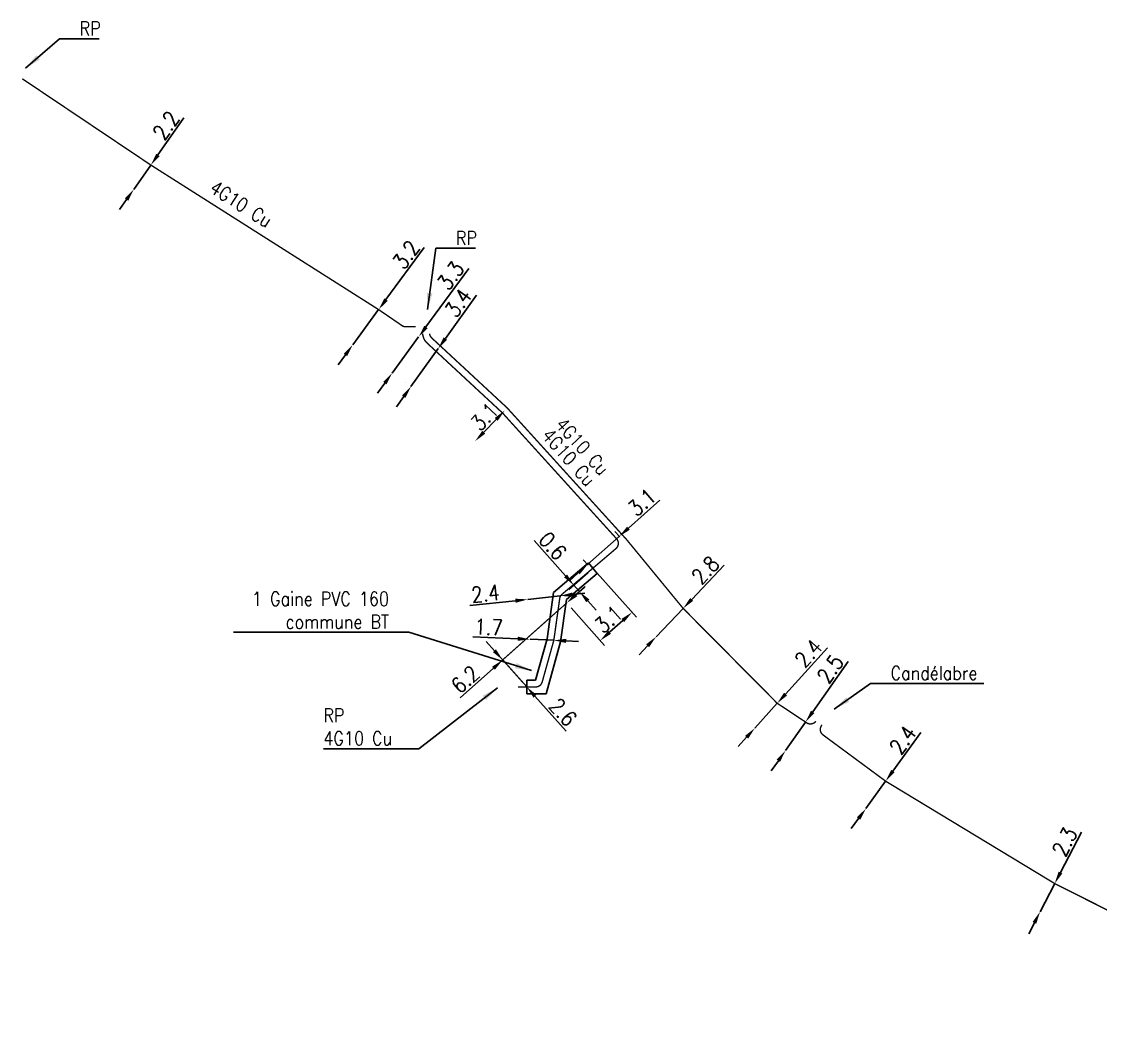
# Model space of a CAD drawing. Header units: millimetres. Extents: x 257011 to 257981, y 142997 to 144000.
# Drawn here: x 257634.7 to 257713, y 143506.4 to 143580 of the extents above; entities that cross this region are included whole.
import ezdxf
from ezdxf.enums import TextEntityAlignment as Align

# ---------------------------------------------------------------- set-up
doc = ezdxf.new("R2010")
doc.units = ezdxf.units.MM
doc.header["$PDMODE"] = 34
doc.linetypes.add('B_ST_Al', pattern=[2000, 1000, 1000])
doc.linetypes.add('E_ST_Cu', pattern=[2000, 1000, 1000])
doc.layers.get('DEFPOINTS').update_dxf_attribs({"linetype": 'CONTINUOUS'})
doc.layers.add('E_110', color=1, linetype='CONTINUOUS')
doc.layers.add('E_400', color=7, linetype='CONTINUOUS')
doc.styles.get("Standard").update_dxf_attribs({"font": 'romans.shx', "width": 0.85})
doc.dimstyles.get("Standard").update_dxf_attribs({"dimtxt": 1.5, "dimasz": 1.2, "dimexe": 0.625, "dimexo": 0.625, "dimgap": 0.25, "dimtad": 1, "dimdec": 1, "dimzin": 0, "dimdsep": 46, "dimtxsty": 'Standard', "dimcen": -0.5, "dimadec": 0, "dimazin": 0, "dimtfac": 1, "dimtdec": 1, "dimtmove": 0, "dimatfit": 3, "dimfxl": 0, "dimtolj": 1, "dimtzin": 0, "dimarcsym": 0})

# ---------------------------------------------------------------- blocks, each defined once
blk = doc.blocks.new('*D224')
at = {"layer": 'DEFPOINTS', "color": 0, "linetype": 'Continuous', "transparency": 16777216}
for p in [(257644.1, 143569.628), (257642.856, 143567.861), (257642.856, 143567.861)]:
    blk.add_point(p, dxfattribs=at)
at = {"layer": 'E_110', "color": 0, "linetype": 'Continuous', "lineweight": -2, "transparency": 16777216}
for p, q in [((257644.618, 143570.364), (257646.505, 143573.045)), ((257642.856, 143567.861), (257644.1, 143569.628)), ((257642.338, 143567.125), (257641.82, 143566.389))]:
    blk.add_line(p, q, dxfattribs=at)
at = {"layer": 'E_110', "color": 0, "linetype": 'Continuous', "transparency": 16777216}
for points in [[(257644.495, 143570.45), (257644.741, 143570.278), (257644.1, 143569.628)], [(257642.215, 143567.211), (257642.461, 143567.038), (257642.856, 143567.861)]]:
    blk.add_solid(points, dxfattribs=at)
at = {"layer": 'E_110', "color": 0, "linetype": 'Continuous', "transparency": 16777216, "insert": (257645.207, 143572.504), "char_height": 1.125, "attachment_point": 5, "rotation": 54.85624}
blk.add_mtext('\\A1;2.2', dxfattribs=at)
blk = doc.blocks.new('*D225')
at = {"layer": 'DEFPOINTS', "color": 0, "linetype": 'Continuous', "transparency": 16777216}
for p in [(257660.633, 143559.133), (257658.754, 143556.569), (257658.754, 143556.569)]:
    blk.add_point(p, dxfattribs=at)
at = {"layer": 'E_110', "color": 0, "linetype": 'Continuous', "lineweight": -2, "transparency": 16777216}
for p, q in [((257661.165, 143559.859), (257663.934, 143563.637)), ((257658.754, 143556.569), (257660.633, 143559.133)), ((257658.222, 143555.844), (257657.69, 143555.118))]:
    blk.add_line(p, q, dxfattribs=at)
at = {"layer": 'E_110', "color": 0, "linetype": 'Continuous', "transparency": 16777216}
for points in [[(257661.044, 143559.948), (257661.286, 143559.77), (257660.633, 143559.133)], [(257658.101, 143555.932), (257658.343, 143555.755), (257658.754, 143556.569)]]:
    blk.add_solid(points, dxfattribs=at)
at = {"layer": 'E_110', "color": 0, "linetype": 'Continuous', "transparency": 16777216, "insert": (257662.626, 143563.121), "char_height": 1.125, "attachment_point": 5, "rotation": 53.76361}
blk.add_mtext('\\A1;3.2', dxfattribs=at)
blk = doc.blocks.new('*D226')
at = {"layer": 'DEFPOINTS', "color": 0, "linetype": 'Continuous', "transparency": 16777216}
for p in [(257663.536, 143557.148), (257661.613, 143554.524), (257661.613, 143554.524)]:
    blk.add_point(p, dxfattribs=at)
at = {"layer": 'E_110', "color": 0, "linetype": 'Continuous', "lineweight": -2, "transparency": 16777216}
for p, q in [((257664.068, 143557.874), (257667.174, 143562.112)), ((257661.613, 143554.524), (257663.536, 143557.148)), ((257661.081, 143553.798), (257660.549, 143553.072))]:
    blk.add_line(p, q, dxfattribs=at)
at = {"layer": 'E_110', "color": 0, "linetype": 'Continuous', "transparency": 16777216}
for points in [[(257663.947, 143557.963), (257664.189, 143557.785), (257663.536, 143557.148)], [(257660.96, 143553.887), (257661.202, 143553.71), (257661.613, 143554.524)]]:
    blk.add_solid(points, dxfattribs=at)
at = {"layer": 'E_110', "color": 0, "linetype": 'Continuous', "transparency": 16777216, "insert": (257665.866, 143561.596), "char_height": 1.125, "attachment_point": 5, "rotation": 53.76361}
blk.add_mtext('\\A1;3.3', dxfattribs=at)
blk = doc.blocks.new('*D227')
at = {"layer": 'DEFPOINTS', "color": 0, "linetype": 'Continuous', "transparency": 16777216}
for p in [(257664.953, 143556.302), (257662.981, 143553.546), (257662.981, 143553.546)]:
    blk.add_point(p, dxfattribs=at)
at = {"layer": 'E_110', "color": 0, "linetype": 'Continuous', "lineweight": -2, "transparency": 16777216}
for p, q in [((257665.477, 143557.034), (257667.726, 143560.178)), ((257662.981, 143553.546), (257664.953, 143556.302)), ((257664.572, 143556.575), (257664.572, 143556.575)), ((257662.6, 143553.818), (257662.6, 143553.818)), ((257662.457, 143552.814), (257661.934, 143552.082))]:
    blk.add_line(p, q, dxfattribs=at)
at = {"layer": 'E_110', "color": 0, "linetype": 'Continuous', "transparency": 16777216}
for points in [[(257665.355, 143557.121), (257665.599, 143556.947), (257664.953, 143556.302)], [(257662.335, 143552.901), (257662.579, 143552.726), (257662.981, 143553.546)]]:
    blk.add_solid(points, dxfattribs=at)
at = {"layer": 'E_110', "color": 0, "linetype": 'Continuous', "transparency": 16777216, "insert": (257666.41, 143559.628), "char_height": 1.125, "attachment_point": 5, "rotation": 54.41912}
blk.add_mtext('\\A1;3.4', dxfattribs=at)
blk = doc.blocks.new('*D228')
at = {"layer": 'DEFPOINTS', "color": 0, "linetype": 'Continuous', "transparency": 16777216}
for p in [(257669.792, 143551.814), (257667.637, 143549.583), (257667.637, 143549.583)]:
    blk.add_point(p, dxfattribs=at)
at = {"layer": 'E_110', "color": 0, "linetype": 'Continuous', "lineweight": -2, "transparency": 16777216}
blk.add_line((257669.167, 143551.167), (257668.263, 143550.231), dxfattribs=at)
at = {"layer": 'E_110', "color": 0, "linetype": 'Continuous', "transparency": 16777216}
for points in [[(257669.059, 143551.271), (257669.275, 143551.062), (257669.792, 143551.814)], [(257668.155, 143550.335), (257668.37, 143550.126), (257667.637, 143549.583)]]:
    blk.add_solid(points, dxfattribs=at)
at = {"layer": 'E_110', "color": 0, "linetype": 'Continuous', "transparency": 16777216, "insert": (257668.316, 143551.366), "char_height": 1.125, "attachment_point": 5, "rotation": 45.99081}
blk.add_mtext('\\A1;3.1', dxfattribs=at)
blk = doc.blocks.new('*D229')
at = {"layer": 'DEFPOINTS', "color": 0, "linetype": 'Continuous', "transparency": 16777216}
for p in [(257678.439, 143542.278), (257675.797, 143540.624), (257676.144, 143540.234)]:
    blk.add_point(p, dxfattribs=at)
at = {"layer": 'E_110', "color": 0, "linetype": 'Continuous', "lineweight": -2, "transparency": 16777216}
for p, q in [((257678.764, 143543.265), (257681.038, 143545.289)), ((257678.127, 143542.628), (257677.78, 143543.017)), ((257675.797, 143540.624), (257678.092, 143542.667)), ((257675.832, 143540.585), (257675.486, 143540.974)), ((257675.125, 143540.025), (257674.453, 143539.427))]:
    blk.add_line(p, q, dxfattribs=at)
at = {"layer": 'E_110', "color": 0, "linetype": 'Continuous', "transparency": 16777216}
for points in [[(257678.665, 143543.377), (257678.864, 143543.153), (257678.092, 143542.667)], [(257675.025, 143540.137), (257675.225, 143539.913), (257675.797, 143540.624)]]:
    blk.add_solid(points, dxfattribs=at)
at = {"layer": 'E_110', "color": 0, "linetype": 'Continuous', "transparency": 16777216, "insert": (257679.753, 143545.149), "char_height": 1.125, "attachment_point": 5, "rotation": 41.6803}
blk.add_mtext('\\A1;3.1', dxfattribs=at)
blk = doc.blocks.new('*D230')
at = {"layer": 'DEFPOINTS', "color": 0, "linetype": 'Continuous', "transparency": 16777216}
for p in [(257682.733, 143537.444), (257680.774, 143535.385), (257680.774, 143535.385)]:
    blk.add_point(p, dxfattribs=at)
at = {"layer": 'E_110', "color": 0, "linetype": 'Continuous', "lineweight": -2, "transparency": 16777216}
for p, q in [((257683.353, 143538.096), (257685.707, 143540.571)), ((257680.774, 143535.385), (257682.733, 143537.444)), ((257680.154, 143534.732), (257679.533, 143534.08))]:
    blk.add_line(p, q, dxfattribs=at)
at = {"layer": 'E_110', "color": 0, "linetype": 'Continuous', "transparency": 16777216}
for points in [[(257683.245, 143538.199), (257683.462, 143537.993), (257682.733, 143537.444)], [(257680.045, 143534.836), (257680.262, 143534.629), (257680.774, 143535.385)]]:
    blk.add_solid(points, dxfattribs=at)
at = {"layer": 'E_110', "color": 0, "linetype": 'Continuous', "transparency": 16777216, "insert": (257684.344, 143540.226), "char_height": 1.125, "attachment_point": 5, "rotation": 46.43278}
blk.add_mtext('\\A1;2.8', dxfattribs=at)
blk = doc.blocks.new('*D231')
at = {"layer": 'DEFPOINTS', "color": 0, "linetype": 'Continuous', "transparency": 16777216}
for p in [(257689.564, 143530.554), (257687.942, 143528.756), (257687.942, 143528.756)]:
    blk.add_point(p, dxfattribs=at)
at = {"layer": 'E_110', "color": 0, "linetype": 'Continuous', "lineweight": -2, "transparency": 16777216}
for p, q in [((257690.167, 143531.222), (257693.205, 143534.591)), ((257687.942, 143528.756), (257689.564, 143530.554)), ((257687.339, 143528.088), (257686.737, 143527.419))]:
    blk.add_line(p, q, dxfattribs=at)
at = {"layer": 'E_110', "color": 0, "linetype": 'Continuous', "transparency": 16777216}
for points in [[(257690.055, 143531.323), (257690.278, 143531.122), (257689.564, 143530.554)], [(257687.228, 143528.188), (257687.451, 143527.987), (257687.942, 143528.756)]]:
    blk.add_solid(points, dxfattribs=at)
at = {"layer": 'E_110', "color": 0, "linetype": 'Continuous', "transparency": 16777216, "insert": (257691.836, 143534.193), "char_height": 1.125, "attachment_point": 5, "rotation": 47.9499}
blk.add_mtext('\\A1;2.4', dxfattribs=at)
blk = doc.blocks.new('*D232')
at = {"layer": 'DEFPOINTS', "color": 0, "linetype": 'Continuous', "transparency": 16777216}
for p in [(257691.619, 143529.194), (257690.162, 143527.122), (257690.162, 143527.122)]:
    blk.add_point(p, dxfattribs=at)
at = {"layer": 'E_110', "color": 0, "linetype": 'Continuous', "lineweight": -2, "transparency": 16777216}
for p, q in [((257692.137, 143529.93), (257694.707, 143533.585)), ((257690.162, 143527.122), (257691.619, 143529.194)), ((257689.644, 143526.386), (257689.126, 143525.65))]:
    blk.add_line(p, q, dxfattribs=at)
at = {"layer": 'E_110', "color": 0, "linetype": 'Continuous', "transparency": 16777216}
for points in [[(257692.014, 143530.016), (257692.259, 143529.844), (257691.619, 143529.194)], [(257689.521, 143526.473), (257689.767, 143526.3), (257690.162, 143527.122)]]:
    blk.add_solid(points, dxfattribs=at)
at = {"layer": 'E_110', "color": 0, "linetype": 'Continuous', "transparency": 16777216, "insert": (257693.41, 143533.043), "char_height": 1.125, "attachment_point": 5, "rotation": 54.8776}
blk.add_mtext('\\A1;2.5', dxfattribs=at)
blk = doc.blocks.new('*D233')
at = {"layer": 'DEFPOINTS', "color": 0, "linetype": 'Continuous', "transparency": 16777216}
for p in [(257697.432, 143524.899), (257695.996, 143522.916), (257695.996, 143522.916)]:
    blk.add_point(p, dxfattribs=at)
at = {"layer": 'E_110', "color": 0, "linetype": 'Continuous', "lineweight": -2, "transparency": 16777216}
for p, q in [((257697.96, 143525.628), (257699.993, 143528.435)), ((257695.996, 143522.916), (257697.432, 143524.899)), ((257695.468, 143522.187), (257694.94, 143521.458))]:
    blk.add_line(p, q, dxfattribs=at)
at = {"layer": 'E_110', "color": 0, "linetype": 'Continuous', "transparency": 16777216}
for points in [[(257697.838, 143525.716), (257698.081, 143525.54), (257697.432, 143524.899)], [(257695.346, 143522.275), (257695.589, 143522.099), (257695.996, 143522.916)]]:
    blk.add_solid(points, dxfattribs=at)
at = {"layer": 'E_110', "color": 0, "linetype": 'Continuous', "transparency": 16777216, "insert": (257698.675, 143527.893), "char_height": 1.125, "attachment_point": 5, "rotation": 54.08481}
blk.add_mtext('\\A1;2.4', dxfattribs=at)
blk = doc.blocks.new('*D234')
at = {"layer": 'DEFPOINTS', "color": 0, "linetype": 'Continuous', "transparency": 16777216}
for p in [(257673.802, 143538.349), (257671.458, 143538.096), (257671.458, 143538.096)]:
    blk.add_point(p, dxfattribs=at)
at = {"layer": 'E_110', "color": 0, "linetype": 'Continuous', "lineweight": -2, "transparency": 16777216}
for p, q in [((257673.802, 143538.349), (257671.458, 143538.096)), ((257673.752, 143538.815), (257673.752, 143538.815)), ((257674.697, 143538.446), (257675.592, 143538.542)), ((257670.563, 143537.999), (257667.258, 143537.642))]:
    blk.add_line(p, q, dxfattribs=at)
at = {"layer": 'E_110', "color": 0, "linetype": 'Continuous', "transparency": 16777216}
for points in [[(257674.681, 143538.595), (257674.713, 143538.297), (257673.802, 143538.349)], [(257670.547, 143538.148), (257670.579, 143537.85), (257671.458, 143538.096)]]:
    blk.add_solid(points, dxfattribs=at)
at = {"layer": 'E_110', "color": 0, "linetype": 'Continuous', "transparency": 16777216, "insert": (257668.382, 143538.518), "char_height": 1.125, "attachment_point": 5, "rotation": 6.16924}
blk.add_mtext('\\A1;2.4', dxfattribs=at)
blk = doc.blocks.new('*D235')
at = {"layer": 'DEFPOINTS', "color": 0, "linetype": 'Continuous', "transparency": 16777216}
for p in [(257671.629, 143535.2), (257671.629, 143535.2), (257673.347, 143535.125)]:
    blk.add_point(p, dxfattribs=at)
at = {"layer": 'E_110', "color": 0, "linetype": 'Continuous', "lineweight": -2, "transparency": 16777216}
for p, q in [((257670.73, 143535.239), (257667.464, 143535.382)), ((257673.347, 143535.125), (257671.629, 143535.2)), ((257673.367, 143535.593), (257673.367, 143535.593)), ((257674.246, 143535.086), (257675.145, 143535.046))]:
    blk.add_line(p, q, dxfattribs=at)
at = {"layer": 'E_110', "color": 0, "linetype": 'Continuous', "transparency": 16777216}
for points in [[(257670.737, 143535.389), (257670.724, 143535.09), (257671.629, 143535.2)], [(257674.253, 143535.236), (257674.24, 143534.936), (257673.347, 143535.125)]]:
    blk.add_solid(points, dxfattribs=at)
at = {"layer": 'E_110', "color": 0, "linetype": 'Continuous', "transparency": 16777216, "insert": (257668.617, 143536.083), "char_height": 1.125, "attachment_point": 5, "rotation": 357.49469}
blk.add_mtext('\\A1;1.7', dxfattribs=at)
blk = doc.blocks.new('*D236')
at = {"layer": 'DEFPOINTS', "color": 0, "linetype": 'Continuous', "transparency": 16777216}
for p in [(257709.703, 143517.467), (257708.641, 143515.417), (257708.641, 143515.417)]:
    blk.add_point(p, dxfattribs=at)
at = {"layer": 'E_110', "color": 0, "linetype": 'Continuous', "lineweight": -2, "transparency": 16777216}
for p, q in [((257710.117, 143518.266), (257711.64, 143521.206)), ((257708.641, 143515.417), (257709.703, 143517.467)), ((257708.227, 143514.618), (257707.813, 143513.818))]:
    blk.add_line(p, q, dxfattribs=at)
at = {"layer": 'E_110', "color": 0, "linetype": 'Continuous', "transparency": 16777216}
for points in [[(257709.984, 143518.335), (257710.25, 143518.197), (257709.703, 143517.467)], [(257708.094, 143514.687), (257708.36, 143514.549), (257708.641, 143515.417)]]:
    blk.add_solid(points, dxfattribs=at)
at = {"layer": 'E_110', "color": 0, "linetype": 'Continuous', "transparency": 16777216, "insert": (257710.427, 143520.495), "char_height": 1.125, "attachment_point": 5, "rotation": 62.6114}
blk.add_mtext('\\A1;2.3', dxfattribs=at)
blk = doc.blocks.new('*D249')
at = {"layer": 'DEFPOINTS', "color": 0, "linetype": 'Continuous', "transparency": 16777216}
for p in [(257676.182, 143540.361), (257674.289, 143537.84), (257676.72, 143535.109)]:
    blk.add_point(p, dxfattribs=at)
at = {"layer": 'E_110', "color": 0, "linetype": 'Continuous', "lineweight": -2, "transparency": 16777216}
for p, q in [((257676.494, 143540.011), (257679.34, 143536.814)), ((257674.601, 143537.49), (257677.032, 143534.759)), ((257678.356, 143536.566), (257677.393, 143535.708))]:
    blk.add_line(p, q, dxfattribs=at)
at = {"layer": 'E_110', "color": 0, "linetype": 'Continuous', "transparency": 16777216}
for points in [[(257678.257, 143536.678), (257678.456, 143536.454), (257679.029, 143537.164)], [(257677.293, 143535.82), (257677.492, 143535.596), (257676.72, 143535.109)]]:
    blk.add_solid(points, dxfattribs=at)
at = {"layer": 'E_110', "color": 0, "linetype": 'Continuous', "transparency": 16777216, "insert": (257677.33, 143536.656), "char_height": 1.125, "attachment_point": 5, "rotation": 41.6803}
blk.add_mtext('\\A1;3.1', dxfattribs=at)
blk = doc.blocks.new('*D250')
at = {"layer": 'DEFPOINTS', "color": 0, "linetype": 'Continuous', "transparency": 16777216}
for p in [(257674.289, 143537.84), (257674.289, 143537.84), (257671.381, 143531.739)]:
    blk.add_point(p, dxfattribs=at)
at = {"layer": 'E_110', "color": 0, "linetype": 'Continuous', "lineweight": -2, "transparency": 16777216}
for p, q in [((257674.961, 143538.438), (257675.633, 143539.037)), ((257674.289, 143537.84), (257669.637, 143533.698)), ((257671.069, 143532.089), (257669.325, 143534.048)), ((257668.965, 143533.099), (257666.55, 143530.949))]:
    blk.add_line(p, q, dxfattribs=at)
at = {"layer": 'E_110', "color": 0, "linetype": 'Continuous', "transparency": 16777216}
for points in [[(257674.861, 143538.551), (257675.061, 143538.326), (257674.289, 143537.84)], [(257668.865, 143533.211), (257669.064, 143532.987), (257669.637, 143533.698)]]:
    blk.add_solid(points, dxfattribs=at)
at = {"layer": 'E_110', "color": 0, "linetype": 'Continuous', "transparency": 16777216, "insert": (257666.922, 143532.285), "char_height": 1.125, "attachment_point": 5, "rotation": 41.6803}
blk.add_mtext('\\A1;6.2', dxfattribs=at)
blk = doc.blocks.new('*D255')
at = {"layer": 'DEFPOINTS', "color": 0, "linetype": 'Continuous', "transparency": 16777216}
for p in [(257676.182, 143540.361), (257674.799, 143539.13), (257674.289, 143537.84)]:
    blk.add_point(p, dxfattribs=at)
at = {"layer": 'E_110', "color": 0, "linetype": 'Continuous', "lineweight": -2, "transparency": 16777216}
for p, q in [((257674.2, 143539.802), (257671.918, 143542.365)), ((257675.832, 143540.05), (257674.448, 143538.818)), ((257675.214, 143538.663), (257674.799, 143539.13)), ((257674.639, 143538.152), (257675.564, 143538.975)), ((257675.812, 143537.991), (257676.411, 143537.319))]:
    blk.add_line(p, q, dxfattribs=at)
at = {"layer": 'E_110', "color": 0, "linetype": 'Continuous', "transparency": 16777216}
for points in [[(257674.312, 143539.902), (257674.088, 143539.702), (257674.799, 143539.13)], [(257675.924, 143538.091), (257675.7, 143537.891), (257675.214, 143538.663)]]:
    blk.add_solid(points, dxfattribs=at)
at = {"layer": 'E_110', "color": 0, "linetype": 'Continuous', "transparency": 16777216, "insert": (257673.269, 143541.975), "char_height": 1.125, "attachment_point": 5, "rotation": 311.6803}
blk.add_mtext('\\A1;0.6', dxfattribs=at)
blk = doc.blocks.new('*D256')
at = {"layer": 'DEFPOINTS', "color": 0, "linetype": 'Continuous', "transparency": 16777216}
for p in [(257674.289, 143537.84), (257671.381, 143531.739), (257671.381, 143531.739)]:
    blk.add_point(p, dxfattribs=at)
at = {"layer": 'E_110', "color": 0, "linetype": 'Continuous', "lineweight": -2, "transparency": 16777216}
for p, q in [((257673.939, 143537.528), (257669.287, 143533.386)), ((257669.038, 143534.37), (257668.44, 143535.042)), ((257669.637, 143533.698), (257671.381, 143531.739)), ((257671.979, 143531.067), (257674.242, 143528.525))]:
    blk.add_line(p, q, dxfattribs=at)
at = {"layer": 'E_110', "color": 0, "linetype": 'Continuous', "transparency": 16777216}
for points in [[(257669.15, 143534.47), (257668.926, 143534.27), (257669.637, 143533.698)], [(257672.091, 143531.167), (257671.867, 143530.967), (257671.381, 143531.739)]]:
    blk.add_solid(points, dxfattribs=at)
at = {"layer": 'E_110', "color": 0, "linetype": 'Continuous', "transparency": 16777216, "insert": (257674.012, 143529.912), "char_height": 1.125, "attachment_point": 5, "rotation": 311.6803}
blk.add_mtext('\\A1;2.6', dxfattribs=at)

msp = doc.modelspace()

# ---------------------------------------------------------------- linework, layer by layer
at = {"layer": 'E_110', "linetype": 'E_ST_Cu', "const_width": 0.1}
for points in [[(257663.33, 143557.886), (257662.611, 143557.886, -0.151072), (257662.329, 143557.973), (257660.633, 143559.133), (257644.1, 143569.628), (257634.768, 143575.892)], [(257663.831, 143557.386, 0.194824), (257664.15, 143556.706), (257664.783, 143556.119), (257669.622, 143551.631), (257677.901, 143542.499, -0.423697), (257677.854, 143541.782), (257676.096, 143540.288), (257673.948, 143538.472, 0.184218), (257673.775, 143538.16), (257673.347, 143535.125), (257672.505, 143532.105, -0.336678), (257672.024, 143531.739), (257671.478, 143531.739), (257670.757, 143531.739)], [(257664.333, 143557.386, 0.180983), (257664.49, 143557.073), (257665.123, 143556.486), (257669.962, 143551.997), (257678.625, 143542.444), (257682.733, 143537.444), (257689.564, 143530.554), (257689.564, 143530.554), (257689.564, 143530.554), (257689.564, 143530.554), (257691.619, 143529.194), (257691.675, 143529.153, 0.405268), (257692.365, 143529.245, 0.405268)], [(257692.802, 143528.992), (257692.753, 143528.906, 0.380601), (257692.89, 143528.255), (257697.432, 143524.899), (257709.703, 143517.467), (257729.487, 143507.504), (257729.487, 143507.504), (257729.487, 143507.504), (257729.487, 143507.504), (257731.521, 143506.589), (257731.579, 143506.557, 0.411268), (257732.257, 143506.745), (257732.359, 143506.923)]]:
    msp.add_lwpolyline(points, format="xyb", dxfattribs=at)
at = {"layer": 'E_400', "color": 7, "linetype": 'CONTINUOUS'}
for p, q in [((257675.859, 143540.743), (257673.334, 143538.608)), ((257675.859, 143540.743), (257676.182, 143540.361)), ((257676.505, 143539.98), (257674.27, 143538.09)), ((257676.505, 143539.98), (257676.182, 143540.361)), ((257673.334, 143538.608), (257672.857, 143535.227)), ((257674.27, 143538.09), (257673.837, 143535.023)), ((257672.857, 143535.227), (257672.024, 143532.239)), ((257673.837, 143535.023), (257672.783, 143531.239)), ((257672.024, 143532.239), (257671.381, 143532.239)), ((257671.381, 143532.239), (257671.381, 143531.739)), ((257671.381, 143531.239), (257671.381, 143531.739)), ((257672.783, 143531.239), (257671.381, 143531.239))]:
    msp.add_line(p, q, dxfattribs=at)

# ---------------------------------------------------------------- texts
at = {"layer": 'E_110', "linetype": 'B_ST_Al', "width": 0.85}
for rotation, p in [(327.27949, (257650.646, 143566.802)), (311.59996, (257675.417, 143549.202)), (311.59996, (257674.433, 143548.408))]:
    msp.add_text('4G10 Cu', height=1, rotation=rotation, dxfattribs=at).set_placement(p, align=Align.MIDDLE)
at = {"layer": 'E_110', "linetype": 'Continuous', "char_height": 1, "attachment_point": 4}
for s, insert in [('RP', (257638.931, 143579.544)), ('RP', (257666.241, 143564.332)), ('Candélabre', (257697.789, 143532.748)), ('RP\\P4G10 Cu', (257656.624, 143528.842))]:
    msp.add_mtext(s, dxfattribs=dict(at, insert=insert))
at = {"layer": 'E_400', "insert": (257661.386, 143537.306), "char_height": 1, "attachment_point": 6}
msp.add_mtext('1 Gaine PVC 160\\Pcommune BT ', dxfattribs=at)

# ---------------------------------------------------------------- dimensions: what is measured, and where the dimension line sits
at = {"layer": 'E_110', "linetype": 'Continuous'}
for base, p1, p2, angle, picture, middle in [((257642.856, 143567.861), (257644.1, 143569.628), (257642.856, 143567.861), 54.85624, '*D224', (257645.821, 143572.072)), ((257658.754, 143556.569), (257660.633, 143559.133), (257658.754, 143556.569), 53.76361, '*D225', (257663.231, 143562.678)), ((257661.613, 143554.524), (257663.536, 143557.148), (257661.613, 143554.524), 53.76361, '*D226', (257666.471, 143561.153)), ((257662.981, 143553.546), (257664.953, 143556.302), (257662.981, 143553.546), 54.41912, '*D227', (257667.02, 143559.192)), ((257667.637, 143549.583), (257669.792, 143551.814), (257667.637, 143549.583), 45.99081, '*D228', (257668.856, 143550.845)), ((257675.797, 143540.624), (257678.439, 143542.278), (257676.144, 143540.234), 41.6803, '*D229', (257680.251, 143544.589)), ((257674.799, 143539.13), (257674.289, 143537.84), (257676.182, 143540.361), 311.6803, '*D255', (257672.709, 143541.476)), ((257680.774, 143535.385), (257682.733, 143537.444), (257680.774, 143535.385), 46.43278, '*D230', (257684.887, 143539.709)), ((257676.72, 143535.109), (257676.182, 143540.361), (257674.289, 143537.84), 41.6803, '*D249', (257677.828, 143536.096)), ((257674.289, 143537.84), (257671.381, 143531.739), (257674.289, 143537.84), 221.6803, '*D250', (257667.421, 143531.725)), ((257671.458, 143538.096), (257673.802, 143538.349), (257671.458, 143538.096), 6.16924, '*D234', (257668.463, 143537.772)), ((257671.381, 143531.739), (257674.289, 143537.84), (257671.381, 143531.739), 131.6803, '*D256', (257673.452, 143529.413)), ((257671.629, 143535.2), (257673.347, 143535.125), (257671.629, 143535.2), 357.49469, '*D235', (257668.584, 143535.333)), ((257687.942, 143528.756), (257689.564, 143530.554), (257687.942, 143528.756), 47.9499, '*D231', (257692.393, 143533.691)), ((257690.162, 143527.122), (257691.619, 143529.194), (257690.162, 143527.122), 54.8776, '*D232', (257694.023, 143532.612)), ((257695.996, 143522.916), (257697.432, 143524.899), (257695.996, 143522.916), 54.08481, '*D233', (257699.282, 143527.453)), ((257708.641, 143515.417), (257709.703, 143517.467), (257708.641, 143515.417), 62.6114, '*D236', (257711.093, 143520.15))]:
    dim = msp.add_linear_dim(base=base, p1=p1, p2=p2, angle=angle, dimstyle='Standard', override={"dimscale": 0.75, "dimatfit": 0}, dxfattribs=at)
    dim.commit()
    dim.dimension.update_dxf_attribs({"geometry": picture, "text_midpoint": middle, "dimtype": 160})

# ---------------------------------------------------------------- leaders
at = {"layer": 'E_110', "linetype": 'Continuous', "annotation_type": 0, "has_hookline": 1}
for points, hookline_direction, text_width in [([(257635.003, 143576.657), (257637.481, 143578.794), (257638.681, 143578.794)], 0, 1.417), ([(257664.174, 143559.145), (257664.791, 143563.582), (257665.991, 143563.582)], 0, 1.417), ([(257693.695, 143530.128), (257696.339, 143531.998), (257697.539, 143531.998)], 0, 6.76), ([(257669.257, 143531.681), (257663.539, 143527.258), (257662.339, 143527.258)], 1, 5.464)]:
    msp.add_leader(points, dimstyle='Standard', dxfattribs=dict(at, hookline_direction=hookline_direction, text_width=text_width))
at = {"layer": 'E_400', "annotation_type": 0, "has_hookline": 1, "hookline_direction": 1, "text_width": 11.293}
msp.add_leader([(257671.731, 143532.923), (257662.836, 143535.722), (257661.636, 143535.722)], dimstyle='Standard', dxfattribs=at)

doc.saveas('drawing.dxf')
